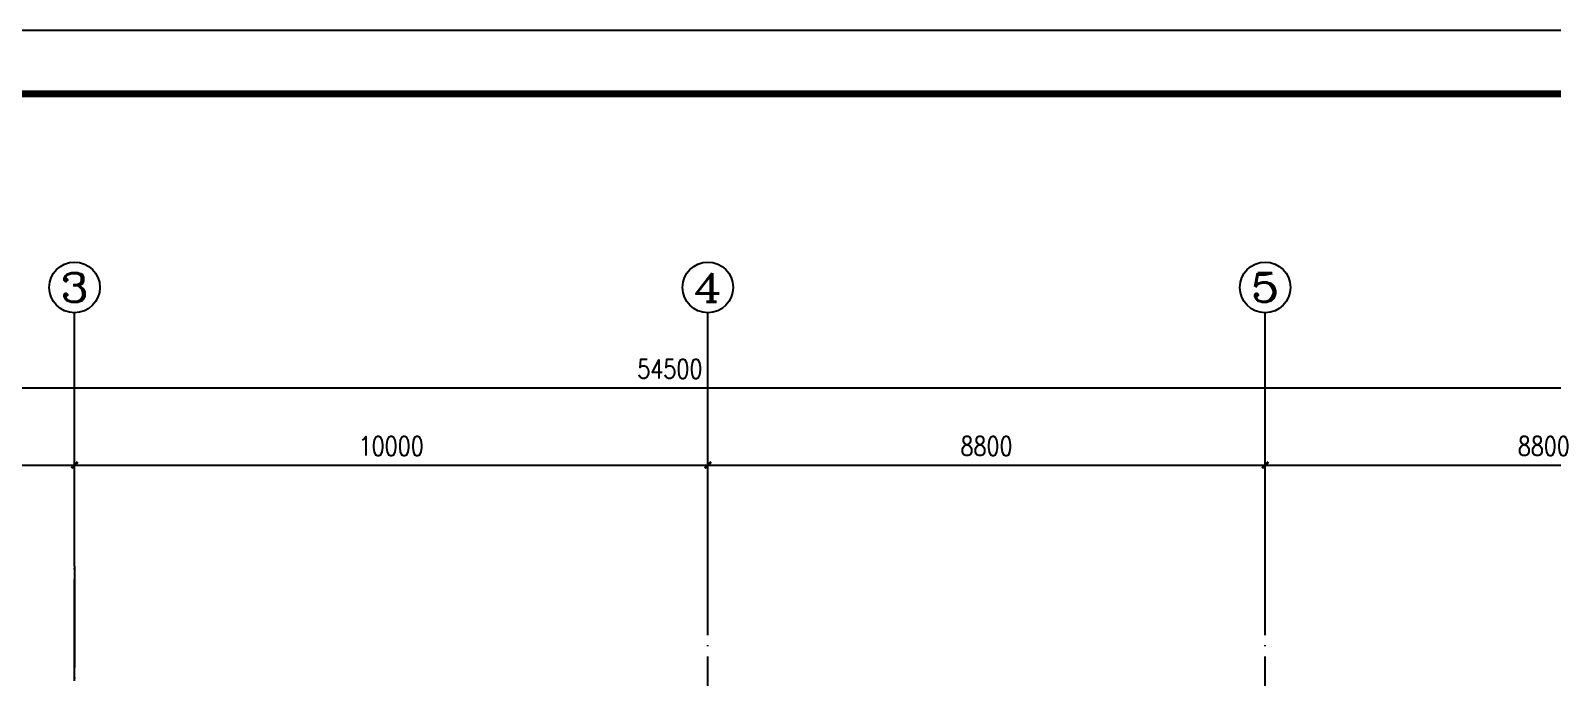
# Model space of a CAD drawing. Header units: millimetres. Extents: x 591771 to 1936534, y -622016 to 355666.
# Drawn here: x 623420 to 647454, y 84000 to 94214 of the extents above; entities that cross this region are included whole.
import ezdxf
from ezdxf.enums import TextEntityAlignment as Align

# ---------------------------------------------------------------- set-up
doc = ezdxf.new("R2010")
doc.units = ezdxf.units.MM
doc.header["$LTSCALE"] = 80
doc.linetypes.add('DOTE', pattern=[2.42, 2, -0.2, 0.02, -0.2])
for name, color, linetype in [('\\M+5BDA8-\\M+5B3DF\\M+5B4E7', 3, 'Continuous'), ('\\M+5BDA8-\\M+5D6E1', 17, 'DOTE'), ('\\M+5BDA8-\\M+5D6E1-\\M+5B1EA\\M+5D7A2', 3, 'Continuous'), ('\\M+5C1A2\\M+5C3E6\\M+5CFDF\\M+5CCF51', 7, 'Continuous'), ('\\M+5CDBC\\M+5BFF2', 252, 'Continuous'), ('AXIS_TEXT', 7, 'Continuous')]:
    doc.layers.add(name, color=color, linetype=linetype)
doc.styles.add('A-AXIS-LABEL', font='COMPLEX', dxfattribs={"bigfont": 'GBCBIG'})
doc.styles.add('COMPLEX', font='COMPLEX')
doc.styles.add('DIM_FONT', font='SIMPLEX.shx', dxfattribs={"width": 0.8})
doc.styles.add('ROMANS', font='ROMANS.shx', dxfattribs={"width": 0.8, "bigfont": 'hhztxt.shx'})
doc.dimstyles.new('dim1-150', dxfattribs={"dimscale": 180, "dimtxt": 2, "dimasz": 1.2, "dimexe": 1.2, "dimexo": 1.2, "dimgap": 1, "dimtad": 1, "dimdec": 0, "dimdsep": 46, "dimtxsty": 'ROMANS', "dimblk": 'ARCHTICK', "dimcen": 0, "dimadec": 0, "dimazin": 0, "dimtfac": 0.71, "dimtdec": 0, "dimtix": 1, "dimtmove": 0, "dimatfit": 3, "dimldrblk": 'ARCHTICK', "dimfxl": 0, "dimtolj": 1, "dimtzin": 0, "dimarcsym": 0})
doc.dimstyles.new('DIMN', dxfattribs={"dimtxt": 300, "dimasz": 100, "dimexe": 250, "dimexo": 300, "dimgap": 150, "dimtad": 1, "dimdec": 0, "dimzin": 0, "dimdsep": 46, "dimtxsty": 'DIM_FONT', "dimblk": 'ARCHTICK', "dimcen": 0.09, "dimclrt": 7, "dimazin": 2, "dimtfac": 1, "dimtdec": 0, "dimtix": 1, "dimtmove": 2, "dimatfit": 3, "dimldrblk": 'ARCHTICK', "dimfxl": 0, "dimtolj": 1, "dimtzin": 0, "dimarcsym": 0})

# ---------------------------------------------------------------- blocks, each defined once
blk = doc.blocks.new('_ArchTick')
at = {"color": 0, "linetype": 'ByBlock', "const_width": 0.4}
blk.add_lwpolyline([(-0.5, -0.5), (0.5, 0.5)], dxfattribs=at)
blk = doc.blocks.new('*D38')
at = {"layer": '\\M+5C1A2\\M+5C3E6\\M+5CFDF\\M+5CCF51', "color": 0, "lineweight": -2, "transparency": 16777216}
blk.add_arc((613188, 83604), 5623, 169.8236, 180, dxfattribs=at)
at = {"layer": 'Defpoints', "color": 0, "lineweight": -3, "transparency": 16777216}
for p in [(604149, 85227), (607604, 84269), (604049, 83604), (662277, 83604), (660463, 75118)]:
    blk.add_point(p, dxfattribs=at)
at = {"layer": '\\M+5C1A2\\M+5C3E6\\M+5CFDF\\M+5CCF51', "color": 0, "lineweight": -2, "transparency": 16777216, "xscale": 216, "yscale": 216, "zscale": 216}
for p, rotation in [((607653, 84598), 79.8236399644772), ((607565, 83604), 270)]:
    blk.add_blockref('_ArchTick', p, dxfattribs=dict(at, rotation=rotation))
at = {"layer": '\\M+5C1A2\\M+5C3E6\\M+5CFDF\\M+5CCF51', "color": 0, "lineweight": -2, "transparency": 16777216, "insert": (607220, 84136), "char_height": 360, "attachment_point": 5, "rotation": 84.9118, "style": 'ROMANS'}
blk.add_mtext('\\A1;10%%D', dxfattribs=at)
blk = doc.blocks.new('*D599')
at = {"layer": '\\M+5BDA8-\\M+5B3DF\\M+5B4E7', "color": 0, "lineweight": -2, "transparency": 16777216}
for p, q in [((606266, 86359), (606266, 88822)), ((660766, 86359), (660766, 88822)), ((606266, 88572), (660766, 88572))]:
    blk.add_line(p, q, dxfattribs=at)
at = {"layer": 'Defpoints', "color": 0, "transparency": 16777216}
for p in [(660766, 88572), (606266, 86059), (660766, 86059)]:
    blk.add_point(p, dxfattribs=at)
at = {"layer": '\\M+5BDA8-\\M+5B3DF\\M+5B4E7', "color": 0, "lineweight": -2, "transparency": 16777216, "xscale": 100, "yscale": 100, "zscale": 100, "rotation": 180}
blk.add_blockref('_ArchTick', (606266, 88572), dxfattribs=at)
at = {"layer": '\\M+5BDA8-\\M+5B3DF\\M+5B4E7', "color": 0, "lineweight": -2, "transparency": 16777216, "xscale": 100, "yscale": 100, "zscale": 100}
blk.add_blockref('_ArchTick', (660766, 88572), dxfattribs=at)
at = {"layer": '\\M+5BDA8-\\M+5B3DF\\M+5B4E7', "color": 7, "transparency": 16777216, "insert": (633516, 88872), "char_height": 300, "attachment_point": 5, "style": 'DIM_FONT'}
blk.add_mtext('\\A1;54500', dxfattribs=at)
blk = doc.blocks.new('*D624')
at = {"layer": '\\M+5BDA8-\\M+5B3DF\\M+5B4E7', "color": 0, "lineweight": -2, "transparency": 16777216}
for p, q in [((615315, 86059), (615315, 87603)), ((624116, 86059), (624116, 87603)), ((615315, 87353), (624116, 87353))]:
    blk.add_line(p, q, dxfattribs=at)
at = {"layer": 'Defpoints', "color": 0, "transparency": 16777216}
for p in [(624116, 87353), (615315, 85759), (624116, 85759)]:
    blk.add_point(p, dxfattribs=at)
at = {"layer": '\\M+5BDA8-\\M+5B3DF\\M+5B4E7', "color": 0, "lineweight": -2, "transparency": 16777216, "xscale": 100, "yscale": 100, "zscale": 100, "rotation": 180}
blk.add_blockref('_ArchTick', (615315, 87353), dxfattribs=at)
at = {"layer": '\\M+5BDA8-\\M+5B3DF\\M+5B4E7', "color": 0, "lineweight": -2, "transparency": 16777216, "xscale": 100, "yscale": 100, "zscale": 100}
blk.add_blockref('_ArchTick', (624116, 87353), dxfattribs=at)
at = {"layer": '\\M+5BDA8-\\M+5B3DF\\M+5B4E7', "color": 7, "transparency": 16777216, "insert": (619716, 87653), "char_height": 300, "attachment_point": 5, "style": 'DIM_FONT'}
blk.add_mtext('\\A1;8800', dxfattribs=at)
blk = doc.blocks.new('*D625')
at = {"layer": '\\M+5BDA8-\\M+5B3DF\\M+5B4E7', "color": 0, "lineweight": -2, "transparency": 16777216}
for p, q in [((624116, 86059), (624116, 87603)), ((634116, 86059), (634116, 87603)), ((624116, 87353), (634116, 87353))]:
    blk.add_line(p, q, dxfattribs=at)
at = {"layer": 'Defpoints', "color": 0, "transparency": 16777216}
for p in [(634116, 87353), (624116, 85759), (634116, 85759)]:
    blk.add_point(p, dxfattribs=at)
at = {"layer": '\\M+5BDA8-\\M+5B3DF\\M+5B4E7', "color": 0, "lineweight": -2, "transparency": 16777216, "xscale": 100, "yscale": 100, "zscale": 100, "rotation": 180}
blk.add_blockref('_ArchTick', (624116, 87353), dxfattribs=at)
at = {"layer": '\\M+5BDA8-\\M+5B3DF\\M+5B4E7', "color": 0, "lineweight": -2, "transparency": 16777216, "xscale": 100, "yscale": 100, "zscale": 100}
blk.add_blockref('_ArchTick', (634116, 87353), dxfattribs=at)
at = {"layer": '\\M+5BDA8-\\M+5B3DF\\M+5B4E7', "color": 7, "transparency": 16777216, "insert": (629116, 87653), "char_height": 300, "attachment_point": 5, "style": 'DIM_FONT'}
blk.add_mtext('\\A1;10000', dxfattribs=at)
blk = doc.blocks.new('*D626')
at = {"layer": '\\M+5BDA8-\\M+5B3DF\\M+5B4E7', "color": 0, "lineweight": -2, "transparency": 16777216}
for p, q in [((634116, 86059), (634116, 87603)), ((642916, 86059), (642916, 87603)), ((634116, 87353), (642916, 87353))]:
    blk.add_line(p, q, dxfattribs=at)
at = {"layer": 'Defpoints', "color": 0, "transparency": 16777216}
for p in [(642916, 87353), (634116, 85759), (642916, 85759)]:
    blk.add_point(p, dxfattribs=at)
at = {"layer": '\\M+5BDA8-\\M+5B3DF\\M+5B4E7', "color": 0, "lineweight": -2, "transparency": 16777216, "xscale": 100, "yscale": 100, "zscale": 100, "rotation": 180}
blk.add_blockref('_ArchTick', (634116, 87353), dxfattribs=at)
at = {"layer": '\\M+5BDA8-\\M+5B3DF\\M+5B4E7', "color": 0, "lineweight": -2, "transparency": 16777216, "xscale": 100, "yscale": 100, "zscale": 100}
blk.add_blockref('_ArchTick', (642916, 87353), dxfattribs=at)
at = {"layer": '\\M+5BDA8-\\M+5B3DF\\M+5B4E7', "color": 7, "transparency": 16777216, "insert": (638516, 87653), "char_height": 300, "attachment_point": 5, "style": 'DIM_FONT'}
blk.add_mtext('\\A1;8800', dxfattribs=at)
blk = doc.blocks.new('*D627')
at = {"layer": '\\M+5BDA8-\\M+5B3DF\\M+5B4E7', "color": 0, "lineweight": -2, "transparency": 16777216}
for p, q in [((642916, 86059), (642916, 87603)), ((651716, 86059), (651716, 87603)), ((642916, 87353), (651716, 87353))]:
    blk.add_line(p, q, dxfattribs=at)
at = {"layer": 'Defpoints', "color": 0, "transparency": 16777216}
for p in [(651716, 87353), (642916, 85759), (651716, 85759)]:
    blk.add_point(p, dxfattribs=at)
at = {"layer": '\\M+5BDA8-\\M+5B3DF\\M+5B4E7', "color": 0, "lineweight": -2, "transparency": 16777216, "xscale": 100, "yscale": 100, "zscale": 100, "rotation": 180}
blk.add_blockref('_ArchTick', (642916, 87353), dxfattribs=at)
at = {"layer": '\\M+5BDA8-\\M+5B3DF\\M+5B4E7', "color": 0, "lineweight": -2, "transparency": 16777216, "xscale": 100, "yscale": 100, "zscale": 100}
blk.add_blockref('_ArchTick', (651716, 87353), dxfattribs=at)
at = {"layer": '\\M+5BDA8-\\M+5B3DF\\M+5B4E7', "color": 7, "transparency": 16777216, "insert": (647316, 87653), "char_height": 300, "attachment_point": 5, "style": 'DIM_FONT'}
blk.add_mtext('\\A1;8800', dxfattribs=at)
blk = doc.blocks.new('_AXISO')
blk.add_circle((0, 0), 0.5)
at = {"layer": 'AXIS_TEXT', "style": 'COMPLEX'}
blk.add_attdef('A', text='', height=0.56, dxfattribs=at).set_placement((-0.25, -0.28), (0.25, -0.28), align=Align.FIT)

msp = doc.modelspace()

# ---------------------------------------------------------------- linework, layer by layer
at = {"layer": '\\M+5BDA8-\\M+5D6E1', "ltscale": 10}
for p, q in [((624115.6, 76204.3), (624115.6, 85758.8)), ((624115.6, 85758.8), (624115.6, 47886.6)), ((634115.6, 47886.6), (634115.6, 85758.8)), ((642915.6, 47886.6), (642915.6, 85758.8))]:
    msp.add_line(p, q, dxfattribs=at)
at = {"layer": '\\M+5BDA8-\\M+5D6E1-\\M+5B1EA\\M+5D7A2'}
for p, q in [((624115.6, 85758.8), (624115.6, 89758.8)), ((634115.6, 85758.8), (634115.6, 89758.8)), ((642915.6, 85758.8), (642915.6, 89758.8))]:
    msp.add_line(p, q, dxfattribs=at)
at = {"layer": '\\M+5CDBC\\M+5BFF2', "color": 2}
msp.add_lwpolyline([(595259.9, 34814.3), (679359.9, 34814.3), (679359.9, 94214.3), (595259.9, 94214.3)], close=True, dxfattribs=at)
at = {"layer": '\\M+5CDBC\\M+5BFF2', "color": 2, "const_width": 112.5}
msp.add_lwpolyline([(596260, 35814.3), (678359.9, 35814.3), (678359.9, 93214.3), (596260, 93214.3)], close=True, dxfattribs=at)

# ---------------------------------------------------------------- block references
at = {"layer": '\\M+5BDA8-\\M+5D6E1-\\M+5B1EA\\M+5D7A2'}
ref = msp.add_blockref('_AXISO', (624115.6, 90158.8), dxfattribs=dict(at, xscale=800, yscale=800, zscale=800))
ref.add_attrib('A', '3', dxfattribs={"layer": 'AXIS_TEXT', "height": 452.5, "style": 'A-AXIS-LABEL', "width": 1.5}).set_placement((623889.4, 89932.5), (624341.9, 89932.5), align=Align.FIT)
ref = msp.add_blockref('_AXISO', (634115.6, 90158.8), dxfattribs=dict(at, xscale=800, yscale=800, zscale=800))
ref.add_attrib('A', '4', dxfattribs={"layer": 'AXIS_TEXT', "height": 452.5, "style": 'A-AXIS-LABEL', "width": 1.3125}).set_placement((633889.4, 89932.5), (634341.9, 89932.5), align=Align.FIT)
ref = msp.add_blockref('_AXISO', (642915.6, 90158.8), dxfattribs=dict(at, xscale=800, yscale=800, zscale=800))
ref.add_attrib('A', '5', dxfattribs={"layer": 'AXIS_TEXT', "height": 452.5, "style": 'A-AXIS-LABEL', "width": 1.5}).set_placement((642689.4, 89932.5), (643141.9, 89932.5), align=Align.FIT)

# ---------------------------------------------------------------- dimensions: what is measured, and where the dimension line sits
at = {"layer": '\\M+5BDA8-\\M+5B3DF\\M+5B4E7'}
for p1, p2, distance, picture, middle in [((606265.5313, 86058.7511), (660766.0116, 86058.7511), 2513.4381, '*D599', (633515.7715, 88872.1892)), ((615315.5, 85758.8), (624115.6, 85758.8), 1594, '*D624', (619715.6, 87652.8)), ((624115.6, 85758.8), (634115.6, 85758.8), 1594, '*D625', (629115.6, 87652.8)), ((634115.6, 85758.8), (642915.6, 85758.8), 1594, '*D626', (638515.6, 87652.8)), ((642915.6, 85758.8), (651715.6, 85758.8), 1594, '*D627', (647315.6, 87652.8))]:
    dim = msp.add_aligned_dim(p1=p1, p2=p2, distance=distance, dimstyle='DIMN', dxfattribs=at)
    dim.commit()
    dim.dimension.update_dxf_attribs({"geometry": picture, "text_midpoint": middle})
at = {"layer": '\\M+5C1A2\\M+5C3E6\\M+5CFDF\\M+5CCF51'}
dim = msp.add_angular_dim_2l(base=(607604.4, 84268.6), line1=((660462.6, 75118.4), (604149.1, 85226.8)), line2=((604049.1, 83604.4), (662277.4, 83604.4)), dimstyle='dim1-150', override={"dimazin": 2}, dxfattribs=at)
dim.commit()
dim.dimension.update_dxf_attribs({"geometry": '*D38', "text_midpoint": (607220.1, 84135.7)})

doc.saveas('drawing.dxf')
